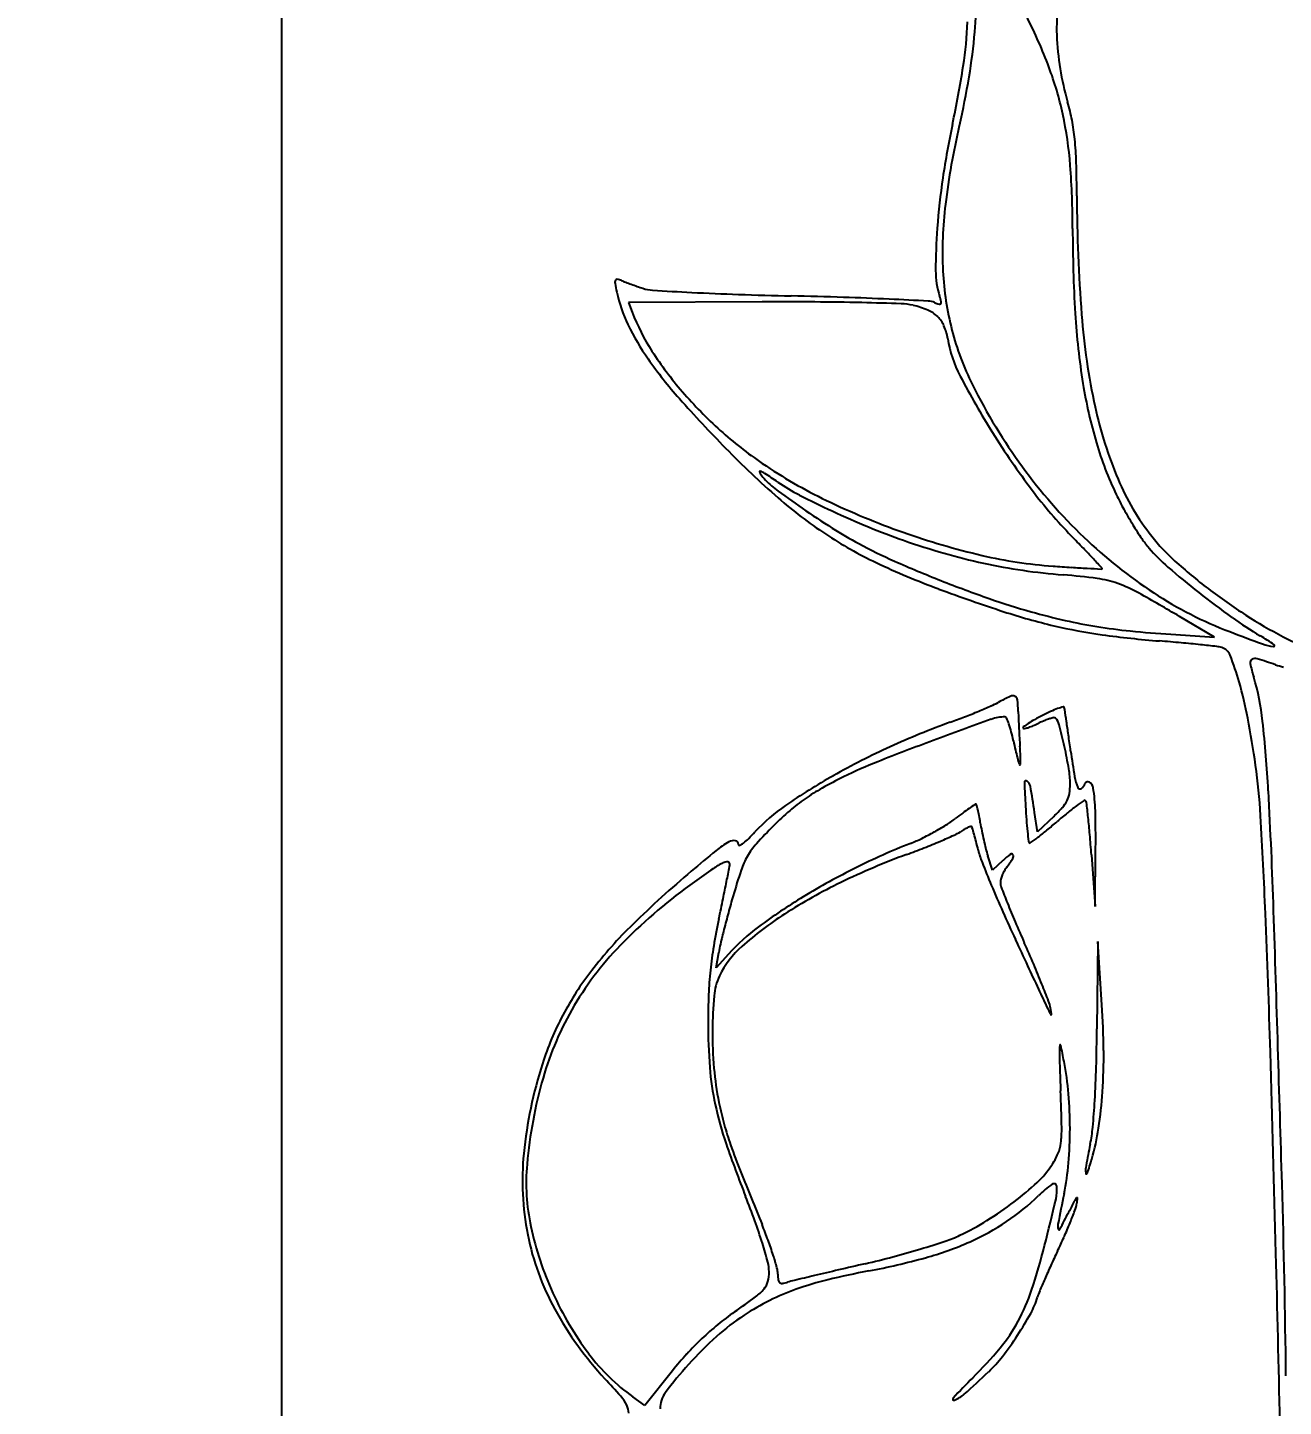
# Model space of a CAD drawing. Header units: millimetres. Extents: x 56222 to 3066687, y -650199 to -121287.
# Drawn here: x 141938.875 to 141942.924, y -185289.378 to -185284.932 of the extents above; entities that cross this region are included whole.
import ezdxf
from ezdxf import colors
from ezdxf.entities.mleader import LeaderData, LeaderLine
from ezdxf.math import Vec2, Vec3

# ---------------------------------------------------------------- set-up
doc = ezdxf.new("R2010")
doc.units = ezdxf.units.MM
doc.header["$MEASUREMENT"] = 0
doc.layers.add('$TD_AUDIT_GENERATED_(A0BDF17)', color=32, linetype='Continuous', lineweight=30)
doc.layers.add('Text', color=7, linetype='Continuous', lineweight=15)
doc.styles.add('style4', font='ARIALN.TTF')

msp = doc.modelspace()

# ---------------------------------------------------------------- linework, layer by layer
at = {"layer": '$TD_AUDIT_GENERATED_(A0BDF17)', "linetype": 'Continuous', "lineweight": 25, "ltscale": 2}
for p, q in [((141939.694, -185271.9222, 0.5173), (141939.6939, -185302.8425, 0.5173)), ((141941.2436, -185285.8165, 0.5173), (141940.8127, -185285.8187, 0.5173)), ((141940.8127, -185285.8187, 0.5173), (141940.8245, -185285.8499, 0.5173)), ((141942.7013, -185286.8972, 0.5173), (141942.5888, -185286.8306, 0.5173)), ((141942.5606, -185286.8881, 0.5173), (141942.7013, -185286.8972, 0.5173)), ((141942.1306, -185287.5249, 0.5173), (141942.1214, -185287.4627, 0.5173)), ((141942.1834, -185287.4752, 0.5173), (141942.1306, -185287.5249, 0.5173)), ((141942.3165, -185287.7663, 0.5173), (141942.3183, -185287.5764, 0.5173)), ((141941.9858, -185287.649, 0.5173), (141941.9707, -185287.6021, 0.5173)), ((141942.0195, -185287.6173, 0.5173), (141941.9858, -185287.649, 0.5173)), ((141942.3045, -185287.5988, 0.5173), (141942.3165, -185287.7663, 0.5173)), ((141942.3248, -185287.8789, 0.5173), (141942.3224, -185288.1602, 0.5173)), ((141942.3384, -185288.0829, 0.5173), (141942.3248, -185287.8789, 0.5173)), ((141941.0948, -185287.9633, 0.5173), (141941.1029, -185287.9141, 0.5173)), ((141941.1344, -185287.9193, 0.5173), (141941.0948, -185287.9633, 0.5173)), ((141940.9541, -185289.2626, 0.5173), (141940.8651, -185289.3744, 0.5173)), ((141940.8651, -185289.3744, 0.5173), (141940.8266, -185289.3469, 0.5173))]:
    msp.add_line(p, q, dxfattribs=at)
for centre, radius, start, end in [((141942.7185, -185284.9365, 0.5173), 0.526, 161.0507, 182.05), ((141940.5936, -185284.8342, 0.5173), 1.3395, 355.2165, 0.4927), ((141940.6858, -185284.8644, 0.5173), 1.2206, 350.9665, 357.6957), ((141940.6747, -185285.6196, 0.5173), 1.5947, 20.5939, 26.873), ((141940.1641, -185284.7982, 0.5173), 1.7705, 350.4841, 355.2165), ((141943.0772, -185284.9236, 0.5173), 0.8848, 182.05, 196.2745), ((141938.1421, -185284.4599, 0.5173), 3.7963, 348.0781, 350.9665), ((141939.3377, -185284.6597, 0.5173), 2.6085, 346.9444, 350.4841), ((141941.1565, -185285.4386, 0.5173), 1.08, 12.1848, 20.5938), ((141941.6031, -185285.354, 0.5173), 0.6508, 10.9069, 16.2745), ((141941.0064, -185285.471, 0.5173), 1.2336, 4.4003, 12.1847), ((141941.5895, -185285.3566, 0.5173), 0.6646, 5.6236, 10.9069), ((141944.7145, -185285.8476, 0.5173), 2.9211, 168.0781, 171.5131), ((141944.2833, -185285.8066, 0.5173), 2.4684, 166.9443, 172.9054), ((141941.1608, -185285.3988, 0.5173), 1.0954, 1.6887, 5.6236), ((141939.5989, -185285.5793, 0.5173), 2.6452, 0, 4.4002), ((141937.8515, -185285.4964, 0.5173), 4.4062, 0.2903, 1.6887), ((141944.0165, -185285.7434, 0.5173), 2.2153, 171.5131, 175.7395), ((141947.7947, -185285.446, 0.5173), 5.5372, 180.2903, 184.2624), ((141943.0611, -185285.6544, 0.5173), 1.2367, 172.9053, 182.9028), ((141943.5978, -185285.7122, 0.5173), 1.7954, 175.7395, 180.1079), ((141946.8927, -185285.5793, 0.5173), 4.6486, 180.0001, 183.3869), ((141942.0766, -185285.7151, 0.5173), 0.2743, 180.1079, 197.6088), ((141942.7842, -185285.6685, 0.5173), 0.9595, 182.9028, 194.4166), ((141940.7861, -185285.7536, 0.5173), 0.0177, 156.9323, 189.9303), ((141941.4829, -185285.6316, 0.5173), 0.7251, 189.9303, 192.2081), ((141940.7747, -185285.7487, 0.5173), 0.00534, 79.1758, 156.9323), ((141940.7614, -185285.8184, 0.5173), 0.0763, 67.952, 79.1758), ((141940.9967, -185285.2375, 0.5173), 0.5504, 247.9522, 249.4018), ((141941.4724, -185283.9718, 0.5173), 1.9026, 249.4017, 249.9774), ((141941.5318, -185283.8087, 0.5173), 2.0762, 249.9775, 250.547), ((141941.2249, -185285.6874, 0.5173), 0.4611, 192.2081, 206.0025), ((141941.351, -185284.3206, 0.5173), 1.5333, 250.547, 251.2619), ((141940.8964, -185285.6608, 0.5173), 0.1181, 251.2619, 266.5746), ((141941.7725, -185271.0245, 0.5173), 14.7806, 266.57462, 267.06782), ((141941.4837, -185276.6619, 0.5173), 9.1358, 267.06789, 268.01097), ((141941.6863, -185270.8272, 0.5173), 14.974, 268.01105, 268.66239), ((141940.9064, -185304.2282, 0.5173), 18.4361, 88.13689, 88.66241), ((141941.1645, -185296.2929, 0.5173), 10.4966, 87.3356, 88.13682), ((141940.5089, -185310.3802, 0.5173), 24.5991, 87.04148, 87.33552), ((141941.5516, -185285.8817, 0.5173), 0.2766, 13.7768, 17.6088), ((141941.4398, -185285.6172, 0.5173), 0.6578, 200.7108, 212.9456), ((141941.3175, -185300.5141, 0.5173), 14.6977, 89.62925, 90.28838), ((141941.3512, -185295.3082, 0.5173), 9.4918, 88.71449, 89.62916), ((141941.2783, -185298.5557, 0.5173), 12.7401, 88.14199, 88.71449), ((141941.685, -185286.0181, 0.5173), 0.1959, 76.75, 88.142), ((141941.6629, -185286.1121, 0.5173), 0.2924, 66.9829, 76.75), ((141941.7365, -185285.9388, 0.5173), 0.1042, 45.8853, 66.9828), ((141941.7755, -185285.8733, 0.5173), 0.0596, 66.6415, 87.0414), ((141941.8558, -185285.6874, 0.5173), 0.143, 246.6415, 252.7693), ((141941.8149, -185285.8192, 0.5173), 0.00499, 252.7694, 321.9187), ((141941.813, -185285.8177, 0.5173), 0.00746, 321.9188, 13.7768), ((141944.4488, -185285.7239, 0.5173), 2.2004, 183.387, 189.3126), ((141941.5551, -185285.5264, 0.5173), 0.8285, 206.0025, 214.8985), ((141941.7465, -185285.9285, 0.5173), 0.0898, 22.7661, 45.8853), ((141941.659, -185285.9652, 0.5173), 0.1847, 9.2906, 22.7662), ((141944.3823, -185285.7003, 0.5173), 2.1153, 184.2624, 192.4096), ((141942.2343, -185285.8711, 0.5173), 0.3982, 189.2906, 207.6013), ((141942.7105, -185285.6874, 0.5173), 0.8833, 194.4166, 206.6667), ((141941.9054, -185285.3155, 0.5173), 1.2126, 212.9457, 220.6861), ((141942.0242, -185285.1991, 0.5173), 1.4005, 214.8986, 221.5625), ((141944.2492, -185284.8176, 0.5173), 2.6719, 207.6012, 212.0913), ((141942.0155, -185285.2208, 0.5173), 1.3578, 220.6861, 228.0516), ((141943.6154, -185285.233, 0.5173), 1.896, 206.6668, 216.0265), ((141943.8492, -185285.8222, 0.5173), 1.5929, 189.3126, 196.3596), ((141944.261, -185283.2158, 0.5173), 4.3899, 221.5625, 224.4065), ((141943.6307, -185285.8657, 0.5173), 1.3457, 192.4096, 202.8346), ((141941.9705, -185285.2709, 0.5173), 1.2905, 228.0516, 235.7035), ((141944.2808, -185284.7978, 0.5173), 2.7092, 212.0913, 216.8638), ((141943.3167, -185284.1408, 0.5173), 3.0681, 224.4065, 228.7704), ((141943.3825, -185285.9592, 0.5173), 1.1065, 196.3596, 205.6195), ((141942.1357, -185285.0287, 0.5173), 1.5837, 235.7035, 244.3568), ((141941.2359, -185286.3644, 0.5173), 0.00223, 71.5443, 211.2075), ((141941.3455, -185286.298, 0.5173), 0.1303, 211.2076, 219.6902), ((141941.216, -185286.4242, 0.5173), 0.0653, 56.7323, 71.5443), ((141941.4191, -185286.2369, 0.5173), 0.2259, 219.6902, 233.274), ((141939.5671, -185288.9374, 0.5173), 3.0711, 55.8032, 56.7323), ((141943.4558, -185285.349, 0.5173), 1.6986, 216.0266, 226.1904), ((141943.1381, -185283.9329, 0.5173), 3.1006, 233.274, 235.2761), ((141941.6732, -185285.8381, 0.5173), 0.676, 235.8033, 242.7362), ((141943.3058, -185285.5289, 0.5173), 1.4905, 216.8638, 224.3286), ((141943.1213, -185286.0802, 0.5173), 0.7931, 202.8346, 218.3248), ((141942.2277, -185285.3834, 0.5173), 1.4157, 228.7703, 236.5511), ((141942.6222, -185283.9965, 0.5173), 2.7478, 242.7363, 245.1815), ((141942.5235, -185284.221, 0.5173), 2.4797, 244.3569, 250.5413), ((141943.2367, -185286.0292, 0.5173), 0.9447, 205.6195, 208.8595), ((141942.9394, -185284.2195, 0.5173), 2.7519, 235.2761, 237.7039), ((141942.7384, -185283.7453, 0.5173), 3.0246, 245.1815, 247.6132), ((141943.513, -185285.8769, 0.5173), 1.2602, 208.8594, 211.47), ((141942.1841, -185285.4494, 0.5173), 1.3367, 236.5511, 244.6009), ((141942.245, -185285.3182, 0.5173), 1.4521, 237.7039, 241.6214), ((141942.4783, -185284.3766, 0.5173), 2.3418, 247.6132, 250.5592), ((141942.5117, -185284.2544, 0.5173), 2.4442, 250.5413, 256.7592), ((141943.4181, -185285.935, 0.5173), 1.149, 211.4699, 214.1183), ((141942.3196, -185285.1801, 0.5173), 1.6091, 241.6214, 246.1765), ((141942.4845, -185284.3593, 0.5173), 2.3602, 250.5592, 253.8958), ((141937.8282, -185290.8797, 0.5173), 6.1668, 43.80764, 44.32857), ((141943.3612, -185285.4476, 0.5173), 1.562, 226.1904, 236.7984), ((141942.7465, -185286.39, 0.5173), 0.3377, 214.1183, 220.709), ((141943.0149, -185286.1643, 0.5173), 0.6575, 218.3247, 227.8807), ((141943.337, -185282.8759, 0.5173), 4.1279, 246.1765, 248.4307), ((141942.366, -185284.7697, 0.5173), 1.933, 253.8958, 257.7714), ((141942.2793, -185285.2419, 0.5173), 1.4298, 256.7592, 266.0497), ((141940.0588, -185288.74, 0.5173), 3.0759, 42.931, 43.8076), ((141929.8387, -185298.2475, 0.5173), 17.0345, 42.79212, 42.93101), ((141942.9383, -185286.225, 0.5173), 0.5907, 220.709, 229.075), ((141943.7077, -185285.3981, 0.5173), 1.6904, 227.8807, 232.6017), ((141942.6748, -185284.4158, 0.5173), 2.4808, 244.6009, 249.6678), ((141942.3532, -185284.8285, 0.5173), 1.8728, 257.7714, 261.712), ((141942.3777, -185284.6605, 0.5173), 2.0426, 261.7119, 265.4042), ((141943.0018, -185274.779, 0.5173), 11.9176, 266.04969, 266.33663), ((141942.0506, -185288.7299, 0.5173), 2.0399, 82.311, 85.4041), ((141942.6401, -185280.4289, 0.5173), 6.2561, 266.33654, 266.80133), ((141944.4425, -185248.1771, 0.5173), 38.5582, 266.80128, 266.8682), ((141942.3362, -185286.6729, 0.5173), 0.0048, 266.8684, 300.6404), ((141942.3381, -185286.6761, 0.5173), 0.00117, 300.64, 42.792), ((141944.3797, -185284.5624, 0.5173), 2.7912, 229.075, 231.719), ((141943.8493, -185281.2463, 0.5173), 5.861, 249.66778, 251.83694), ((141943.3788, -185282.7702, 0.5173), 4.2416, 248.4308, 250.6787), ((141942.2799, -185287.0312, 0.5173), 0.3259, 70.3117, 82.311), ((141942.2364, -185287.1529, 0.5173), 0.4551, 60.8226, 70.3118), ((141943.8069, -185285.2683, 0.5173), 1.8537, 232.6018, 237.1917), ((141942.7151, -185284.6632, 0.5173), 2.2356, 250.6787, 254.3091), ((141939.5391, -185291.9835, 0.5173), 5.9877, 59.38207, 60.82269), ((141943.206, -185285.6848, 0.5173), 1.2786, 236.7983, 249.1245), ((141944.3928, -185284.5458, 0.5173), 2.8123, 231.7189, 234.4537), ((141942.6336, -185284.9519, 0.5173), 1.961, 251.8369, 256.7441), ((141942.7286, -185284.6152, 0.5173), 2.2855, 254.3091, 257.1444), ((141943.5746, -185285.6287, 0.5173), 1.4249, 237.1917, 242.7824), ((141942.5662, -185285.2379, 0.5173), 1.6672, 256.7441, 262.1592), ((141942.5771, -185285.2788, 0.5173), 1.6047, 257.1444, 260.8401), ((141942.6116, -185285.0651, 0.5173), 1.8212, 260.8401, 264.2767), ((141943.4669, -185285.8417, 0.5173), 1.2196, 234.4536, 239.5597), ((141942.7843, -185283.6548, 0.5173), 3.2653, 262.1591, 265.4337), ((141942.8049, -185283.1361, 0.5173), 3.7599, 264.2767, 266.2749), ((141942.0272, -185293.1338, 0.5173), 6.2439, 84.79323, 85.43356), ((141942.223, -185290.985, 0.5173), 4.0862, 83.9133, 84.7931), ((141946.1463, -185277.975, 0.5173), 9.5301, 249.12449, 249.80402), ((141942.4778, -185287.5249, 0.5173), 0.7327, 55.4131, 59.5598), ((141942.9147, -185286.7602, 0.5173), 0.1693, 249.804, 262.0575), ((141943.8836, -185285.0279, 0.5173), 2.1005, 242.7824, 244.3848), ((141942.094, -185292.1944, 0.5173), 5.3025, 83.3442, 83.9133), ((141942.6979, -185287.0196, 0.5173), 0.0926, 72.9604, 83.3442), ((141942.7127, -185286.9712, 0.5173), 0.042, 21.3008, 72.9604), ((141941.8379, -185287.3123, 0.5173), 0.981, 16.0455, 21.3009), ((141942.8918, -185286.9245, 0.5173), 0.00341, 262.0577, 55.4132), ((141942.8277, -185286.9795, 0.5173), 0.0117, 119.6562, 192.5453), ((141943.4253, -185286.8465, 0.5173), 0.6238, 192.5453, 196.7494), ((141942.8326, -185286.988, 0.5173), 0.0215, 73.39, 119.6562), ((141942.3009, -185288.7705, 0.5173), 1.8816, 71.49, 73.3901), ((141943.0833, -185286.4336, 0.5173), 0.5828, 251.49, 254.1024), ((141941.5119, -185287.4061, 0.5173), 1.3202, 10.7979, 16.0455), ((141942.078, -185287.252, 0.5173), 0.7832, 6.1736, 16.7495), ((141942.3589, -185287.7636, 0.5173), 0.7455, 115.0601, 118.4147), ((141942.0507, -185287.1045, 0.5173), 0.0179, 65.8627, 115.0602), ((141942.0524, -185287.1008, 0.5173), 0.0138, 6.2774, 65.8628), ((141941.0523, -185284.9762, 0.5173), 2.3357, 291.1674, 292.3749), ((141941.1485, -185285.2099, 0.5173), 2.0829, 292.3749, 293.5543), ((141941.8586, -185286.8389, 0.5173), 0.3059, 293.5542, 298.4147), ((141941.6242, -185287.1479, 0.5173), 0.4446, 1.4243, 6.2774), ((141943.5255, -185287.1006, 0.5173), 1.4573, 181.4244, 182.3878), ((141942.4398, -185287.7233, 0.5173), 0.6441, 114.4518, 117.0506), ((141942.3018, -185287.4198, 0.5173), 0.3107, 109.9684, 114.4518), ((141942.3027, -185287.4224, 0.5173), 0.3134, 106.5358, 109.9684), ((141942.2143, -185287.1248, 0.5173), 0.003, 13.5369, 106.5356), ((141942.141, -185287.1424, 0.5173), 0.0784, 8.3836, 13.5371), ((141918.1605, -185290.6766, 0.5173), 24.3179, 8.29359, 8.38365), ((141942.744, -185289.6334, 0.5173), 2.6193, 109.9712, 114.5458), ((141948.9651, -185306.5176, 0.5173), 20.5769, 109.84159, 110.39392), ((141941.0417, -185284.9489, 0.5173), 2.365, 289.9711, 291.1674), ((141942.0259, -185287.2869, 0.5173), 0.1324, 90, 109.8416), ((141942.0259, -185287.1601, 0.5173), 0.00564, 23.1672, 89.9999), ((141941.7333, -185287.2853, 0.5173), 0.3239, 19.4997, 23.1673), ((141941.7415, -185287.2824, 0.5173), 0.3152, 14.7456, 19.4998), ((141945.4669, -185287.0196, 0.5173), 3.4004, 182.3879, 182.8994), ((141942.0865, -185287.1888, 0.5173), 0.00252, 126.3113, 224.9999), ((141942.3051, -185287.4862, 0.5173), 0.3716, 123.414, 126.3114), ((141942.2892, -185287.4621, 0.5173), 0.3427, 119.3688, 123.4139), ((141942.0456, -185287.0111, 0.5173), 0.186, 287.7726, 293.0358), ((141941.9918, -185286.8846, 0.5173), 0.3235, 293.0357, 296.5131), ((141942.4749, -185287.7921, 0.5173), 0.7214, 117.0506, 119.3687), ((141942.262, -185287.4262, 0.5173), 0.2817, 112.5131, 116.5131), ((141942.2176, -185287.319, 0.5173), 0.1657, 106.5596, 112.5131), ((141942.2108, -185287.2963, 0.5173), 0.142, 101.0894, 106.5597), ((141942.1846, -185287.1626, 0.5173), 0.00572, 45, 101.0893), ((141942.156, -185287.1912, 0.5173), 0.0463, 14.4636, 45), ((141940.0714, -185287.7289, 0.5173), 2.1991, 12.5625, 14.4636), ((141931.1188, -185288.7877, 0.5173), 11.2227, 8.06628, 8.29363), ((141939.5086, -185287.7882, 0.5173), 3.3595, 8.1855, 10.7978), ((141938.5423, -185287.6344, 0.5173), 4.3394, 3.196, 6.1737), ((141944.9507, -185295.7196, 0.5173), 9.0568, 110.39394, 111.60333), ((141941.4869, -185287.3494, 0.5173), 0.5785, 11.7279, 14.7457), ((141943.4152, -185286.949, 0.5173), 1.391, 191.728, 192.9789), ((141945.5603, -185287.0149, 0.5173), 3.4939, 182.8993, 183.4083), ((141944.013, -185287.1071, 0.5173), 1.9439, 183.4083, 184.1978), ((141942.0882, -185287.1871, 0.5173), 0.00492, 225, 283.3246), ((141942.0492, -185287.0222, 0.5173), 0.1744, 283.3245, 287.7726), ((141923.1211, -185289.9211, 0.5173), 19.3003, 7.91489, 8.06638), ((141942.6768, -185289.4861, 0.5173), 2.4574, 114.5458, 119.3447), ((141942.763, -185287.0994, 0.5173), 0.7217, 192.9789, 195.0229), ((141941.294, -185287.3066, 0.5173), 0.7824, 2.5161, 4.1978), ((141941.6834, -185287.2895, 0.5173), 0.3926, 359.6988, 2.516), ((141940.8421, -185287.5572, 0.5173), 1.4094, 9.5959, 12.5625), ((141945.2582, -185286.8435, 0.5173), 3.0497, 187.915, 189.5046), ((141942.1926, -185288.7546, 0.5173), 1.5656, 111.6034, 116.0353), ((141943.7006, -185286.8477, 0.5173), 1.6925, 195.0228, 195.761), ((141942.074, -185287.3068, 0.5173), 0.00234, 195.7611, 270), ((141942.074, -185287.3074, 0.5173), 0.00176, 269.9999, 358.334), ((141941.4103, -185287.2881, 0.5173), 0.6658, 358.3342, 359.6988), ((141940.9637, -185287.5788, 0.5173), 1.8894, 3.2131, 8.1854), ((141942.4761, -185289.1291, 0.5173), 2.0477, 119.3447, 124.4223), ((141942.1089, -185288.5832, 0.5173), 1.3748, 116.0353, 119.2922), ((141942.0939, -185287.3658, 0.5173), 0.00537, 55.7264, 181.7288), ((141942.0827, -185287.3823, 0.5173), 0.0254, 9.8377, 55.7264), ((141941.9391, -185287.3717, 0.5173), 0.2968, 0.1752, 9.5959), ((141942.3947, -185287.3229, 0.5173), 0.1463, 189.5046, 203.9551), ((141942.2933, -185287.3727, 0.5173), 0.00927, 57.0789, 159.0063), ((141942.2836, -185287.3877, 0.5173), 0.0271, 9.2425, 57.079), ((141941.7582, -185287.9582, 0.5173), 0.6581, 119.2922, 124.9427), ((141944.5569, -185287.2914, 0.5173), 2.4694, 181.7288, 183.5146), ((141938.5065, -185288.0024, 0.5173), 3.655, 8.4914, 9.8376), ((141942.1544, -185287.3884, 0.5173), 0.0802, 333.2592, 350.8371), ((141942.0489, -185287.3714, 0.5173), 0.187, 350.837, 0.1752), ((141942.2678, -185287.3793, 0.5173), 0.00751, 203.9551, 305.5222), ((141942.2517, -185287.3567, 0.5173), 0.0352, 305.5222, 339.0064), ((141941.7659, -185287.4719, 0.5173), 0.5516, 1.5055, 9.2426), ((141926.5232, -185288.3056, 0.5173), 16.3773, 1.83976, 3.19605), ((141941.6408, -185287.9103, 0.5173), 0.5703, 124.4223, 137.5699), ((141941.7258, -185287.9118, 0.5173), 0.6016, 124.9426, 130.8969), ((141942.5493, -185288.3564, 0.5173), 1.1093, 125.1613, 126.4917), ((141943.3639, -185289.5129, 0.5173), 2.5239, 124.6606, 125.1613), ((141941.932, -185287.4419, 0.5173), 0.00613, 89.9999, 124.6605), ((141941.932, -185287.4382, 0.5173), 0.00241, 14.9705, 89.9998), ((141941.32, -185287.6018, 0.5173), 0.6359, 13.5039, 14.9706), ((141941.5618, -185287.5438, 0.5173), 0.3873, 10.5833, 13.5038), ((141945.0695, -185287.2599, 0.5173), 2.983, 183.5145, 184.3524), ((141941.8786, -185287.152, 0.5173), 0.4442, 313.3234, 318.404), ((141942.1325, -185287.3773, 0.5173), 0.1048, 318.404, 333.2592), ((141942.6834, -185288.0249, 0.5173), 0.7229, 126.2264, 129.1351), ((141942.9637, -185288.4074, 0.5173), 1.1971, 124.7806, 126.2265), ((141942.2831, -185287.4275, 0.5173), 0.00404, 44.9999, 124.7806), ((141942.2788, -185287.4318, 0.5173), 0.0101, 6.4856, 45), ((141935.3121, -185288.2238, 0.5173), 7.0217, 6.09266, 6.48547), ((141941.9704, -185288.1942, 0.5173), 0.9752, 130.8969, 135.043), ((141941.6408, -185287.1878, 0.5173), 0.3707, 301.8358, 307.3551), ((141943.065, -185289.0536, 0.5173), 1.9765, 126.4918, 127.3551), ((141941.2125, -185287.609, 0.5173), 0.7426, 8.789, 10.5832), ((141942.571, -185287.399, 0.5173), 0.632, 188.789, 191.2107), ((141943.755, -185287.36, 0.5173), 1.6648, 184.3524, 185.6491), ((141940.9981, -185286.1117, 0.5173), 1.8262, 309.5429, 310.9029), ((141943.1147, -185288.5549, 0.5173), 1.4062, 129.135, 130.9029), ((141939.6847, -185287.757, 0.5173), 2.6242, 4.8737, 6.0927), ((141938.9817, -185287.5451, 0.5173), 3.3367, 359.4613, 1.5056), ((141920.948, -185288.7025, 0.5173), 21.9367, 2.38847, 3.21306), ((141940.8405, -185287.1787, 0.5173), 0.5141, 314.3109, 317.5699), ((141942.4135, -185288.6366, 0.5173), 1.6013, 135.0431, 137.9425), ((141941.3615, -185286.735, 0.5173), 0.9027, 296.0342, 298.9245), ((141941.3762, -185286.7616, 0.5173), 0.8724, 298.9245, 301.8358), ((141940.9319, -185285.4554, 0.5173), 2.2788, 292.8718, 294.0793), ((141941.7981, -185287.3937, 0.5173), 0.1559, 294.0794, 302.6459), ((141942.0244, -185287.7469, 0.5173), 0.2636, 119.3819, 122.646), ((141941.964, -185287.6397, 0.5173), 0.1406, 114.1555, 119.3818), ((141941.9608, -185287.6325, 0.5173), 0.1327, 109.8297, 114.1555), ((141941.9167, -185287.5102, 0.5173), 0.00269, 38.8479, 109.8295), ((141941.9104, -185287.5153, 0.5173), 0.0108, 15.9908, 38.8482), ((141939.6091, -185288.1747, 0.5173), 2.4046, 15.492, 15.9907), ((141940.7154, -185287.8681, 0.5173), 1.2566, 14.3713, 15.492), ((141942.9802, -185287.3179, 0.5173), 1.0492, 191.2106, 192.8674), ((141946.0269, -185287.1352, 0.5173), 3.9478, 185.6491, 186.1182), ((141940.9272, -185285.96, 0.5173), 1.9892, 306.4011, 307.2836), ((141941.5708, -185286.8054, 0.5173), 0.9267, 307.2837, 309.5429), ((141937.5401, -185287.9399, 0.5173), 4.7766, 4.0951, 4.8737), ((141943.7208, -185290.8386, 0.5173), 4.1807, 128.9283, 130.3378), ((141941.2875, -185287.826, 0.5173), 0.3082, 119.4424, 128.9283), ((141941.1516, -185287.5852, 0.5173), 0.0317, 80.0422, 119.4424), ((141941.155, -185287.5659, 0.5173), 0.012, 360, 80.0422), ((141941.1697, -185287.5659, 0.5173), 0.00273, 179.9999, 295.1454), ((141941.1436, -185287.5101, 0.5173), 0.0644, 295.1454, 307.3027), ((141941.0709, -185287.4147, 0.5173), 0.1843, 307.3027, 314.3108), ((141941.3981, -185287.7205, 0.5173), 0.2337, 137.9426, 149.9461), ((141942.5755, -185289.7102, 0.5173), 2.3116, 111.6835, 116.483), ((141940.6742, -185284.8079, 0.5173), 2.9758, 290.3398, 291.4997), ((141941.5283, -185287.0764, 0.5173), 0.5228, 291.6835, 296.0342), ((141940.8932, -185285.3638, 0.5173), 2.3783, 291.4997, 292.8718), ((141939.8511, -185288.0896, 0.5173), 2.1489, 13.6214, 14.3713), ((141942.2431, -185287.5099, 0.5173), 0.3124, 193.6214, 201.2976), ((141942.9359, -185287.328, 0.5173), 1.0038, 192.8674, 194.5376), ((141942.3472, -185287.4807, 0.5173), 0.3956, 194.5377, 197.8858), ((141942.11, -185287.5551, 0.5173), 0.00841, 186.1183, 221.5924), ((141942.1059, -185287.5587, 0.5173), 0.00293, 221.5924, 306.4011), ((141941.233, -185287.858, 0.5173), 0.2602, 116.556, 124.4787), ((141941.1304, -185287.6529, 0.5173), 0.0308, 86.8439, 116.556), ((141941.1317, -185287.6291, 0.5173), 0.00706, 359.6074, 86.8439), ((141941.0966, -185287.6289, 0.5173), 0.0422, 348.8366, 359.6074), ((141941.4119, -185287.7285, 0.5173), 0.2496, 149.9461, 161.4173), ((141942.5609, -185289.8971, 0.5173), 2.4519, 110.3399, 115.7229), ((141945.194, -185286.3596, 0.5173), 3.4795, 201.2976, 202.6085), ((141942.2351, -185287.8467, 0.5173), 0.3148, 127.5526, 133.2118), ((141941.6773, -185287.3708, 0.5173), 0.4444, 322.8976, 327.3402), ((141942.0467, -185287.6017, 0.5173), 0.00576, 29.3567, 127.5526), ((141942.0418, -185287.6045, 0.5173), 0.0114, 327.3403, 29.3567), ((141943.4407, -185290.5087, 0.5173), 3.748, 130.3378, 134.2361), ((141943.2137, -185290.7423, 0.5173), 3.7591, 124.4787, 125.6049), ((141921.8751, -185283.8357, 0.5173), 19.6344, 348.69334, 348.83657), ((141943.0502, -185288.2793, 0.5173), 1.9781, 161.4174, 163.9138), ((141942.5659, -185289.6909, 0.5173), 2.29, 116.4831, 121.3165), ((141942.1251, -185287.7099, 0.5173), 0.117, 157.2832, 164.1353), ((141942.1388, -185287.7156, 0.5173), 0.1319, 150.6663, 157.2833), ((141942.1167, -185287.7032, 0.5173), 0.1065, 142.8975, 150.6663), ((141942.0829, -185289.1631, 0.5173), 1.8168, 125.6049, 135.0531), ((141933.3114, -185286.1223, 0.5173), 7.9718, 348.28442, 348.69328), ((141942.2095, -185289.1678, 0.5173), 1.6423, 115.7229, 122.9915), ((141945.4593, -185286.2491, 0.5173), 3.7669, 202.6084, 204.0332), ((141942.049, -185287.6882, 0.5173), 0.0379, 164.1352, 180), ((141942.053, -185287.6882, 0.5173), 0.0419, 180, 200.7886), ((141945.5516, -185286.36, 0.5173), 3.7842, 200.7886, 201.6245), ((141927.4189, -185284.9003, 0.5173), 13.9897, 348.01609, 348.28446), ((141944.7751, -185288.7767, 0.5173), 3.7733, 163.9138, 164.7775), ((141942.3857, -185289.3947, 0.5173), 1.9433, 121.3166, 126.4315), ((141944.4532, -185286.7955, 0.5173), 2.6026, 201.6244, 203.07), ((141943.1732, -185288.2444, 0.5173), 2.1157, 168.0161, 170.4459), ((141944.5346, -185288.7113, 0.5173), 3.524, 164.7776, 165.6867), ((141941.9722, -185288.8022, 0.5173), 1.2065, 122.9916, 131.1981), ((141946.063, -185285.9799, 0.5173), 4.4279, 204.0332, 205.2953), ((141905.4171, -185289.3502, 0.5173), 37.4811, 1.70428, 2.38839), ((141611.3854, -185298.4275, 0.5173), 331.6777, 1.687482, 1.83966), ((141941.8144, -185288.8385, 0.5173), 1.4168, 134.2361, 142.2947), ((141944.1945, -185288.6245, 0.5173), 3.173, 165.6867, 166.5576), ((141941.6193, -185288.3563, 0.5173), 0.6527, 126.4316, 137.9701), ((141945.9174, -185286.1718, 0.5173), 4.1941, 203.07, 204.0812), ((141941.5388, -185288.62, 0.5173), 1.0481, 135.0532, 149.3179), ((141942.3347, -185288.1032, 0.5173), 1.2654, 170.4458, 174.0164), ((141941.4879, -185287.9776, 0.5173), 0.3902, 166.5576, 170.6338), ((141941.3713, -185288.1158, 0.5173), 0.2942, 131.1981, 154.6142), ((141895.1277, -185310.0518, 0.5173), 51.9092, 25.19154, 25.29536), ((141938.1231, -185289.6553, 0.5173), 4.3432, 23.0881, 24.0812), ((141941.4866, -185288.5851, 0.5173), 1.0024, 142.2947, 152.1138), ((141942.3371, -185288.1035, 0.5173), 1.2678, 174.0164, 177.5831), ((141913.6213, -185301.3528, 0.5173), 31.4717, 25.04058, 25.19161), ((141939.2034, -185289.1948, 0.5173), 3.1689, 21.8303, 23.0881), ((141941.2771, -185288.0711, 0.5173), 0.1899, 154.6142, 174.8462), ((141892.6859, -185311.1332, 0.5173), 54.579, 24.96658, 25.04061), ((141939.0602, -185289.2522, 0.5173), 3.3232, 20.826, 21.8303), ((141943.2002, -185288.1399, 0.5173), 2.1316, 177.5831, 180), ((141942.376, -185288.1702, 0.5173), 1.2933, 174.8462, 179.7555), ((141942.0369, -185288.1199, 0.5173), 0.1384, 10.7513, 20.8261), ((141941.4511, -185288.5663, 0.5173), 0.9623, 152.1138, 162.2383), ((141941.492, -185288.5923, 0.5173), 0.9937, 149.3179, 164.0291), ((141941.839, -185288.2476, 0.5173), 0.3593, 22.3471, 24.9665), ((141942.1861, -185288.1049, 0.5173), 0.016, 202.3472, 220.0168), ((141941.8098, -185288.163, 0.5173), 0.3694, 8.6071, 10.7513), ((141942.1745, -185288.1147, 0.5173), 0.000832, 220.0165, 355.0891), ((141942.1456, -185288.1122, 0.5173), 0.0299, 355.0893, 8.6071), ((141939.7074, -185288.258, 0.5173), 2.6368, 0.6067, 3.8087), ((141942.9126, -185288.1399, 0.5173), 1.8441, 180, 184.505), ((141942.4464, -185288.1705, 0.5173), 1.3637, 179.7555, 184.8989), ((141936.0335, -185288.1059, 0.5173), 6.2891, 358.37901, 359.5052), ((141942.3619, -185288.2315, 0.5173), 0.1607, 173.3972, 181.8725), ((141986.3389, -185286.7937, 0.5173), 44.1613, 181.87249, 182.03315), ((141942.2039, -185288.2132, 0.5173), 0.00171, 12.275, 173.3972), ((141940.0368, -185288.6847, 0.5173), 2.2195, 10.8804, 12.2749), ((141940.5855, -185288.2487, 0.5173), 1.7587, 356.2695, 0.6067), ((141784.7182, -185292.9413, 0.5173), 158.2334, 1.469533, 1.704217), ((141941.8765, -185288.7026, 0.5173), 1.4089, 162.2383, 174.2632), ((141941.9736, -185288.2139, 0.5173), 0.9022, 184.5051, 192.1956), ((141942.029, -185288.2063, 0.5173), 0.9448, 184.8989, 191.6706), ((141941.2269, -185288.4559, 0.5173), 1.0076, 4.9037, 10.8804), ((141938.7413, -185288.1825, 0.5173), 3.5802, 356.6617, 358.3789), ((141941.9739, -185288.7302, 0.5173), 1.4948, 164.0291, 174.8621), ((141933.8694, -185288.6564, 0.5173), 8.3413, 1.21634, 2.03315), ((141940.9233, -185288.482, 0.5173), 1.3123, 0.0012, 4.9038), ((141940.9511, -185288.2726, 0.5173), 1.3923, 351.41, 356.2695), ((141942.1825, -185288.1687, 0.5173), 1.1159, 192.1956, 198.9431), ((141942.3012, -185288.1501, 0.5173), 1.2227, 191.6706, 195.1262), ((141939.6757, -185288.237, 0.5173), 2.6442, 354.7748, 356.6616), ((141942.0069, -185288.2296, 0.5173), 0.9179, 195.1263, 199.4106), ((141941.8608, -185288.4867, 0.5173), 0.348, 353.0332, 1.2164), ((141940.9517, -185288.482, 0.5173), 1.2839, 355.0523, 0.0012), ((141941.8338, -185288.4344, 0.5173), 0.4772, 348.0721, 354.7747), ((141941.5597, -185288.3645, 0.5173), 0.7768, 343.8877, 351.41), ((141941.36, -185288.6507, 0.5173), 0.8899, 174.2632, 191.2288), ((141944.8116, -185287.2664, 0.5173), 3.8956, 198.943, 201.6035), ((141943.2401, -185287.7951, 0.5173), 2.2254, 199.4105, 201.8265), ((141941.9581, -185288.4569, 0.5173), 0.2613, 326.5047, 336.0071), ((141942.0874, -185288.5144, 0.5173), 0.1198, 336.0072, 353.0332), ((141945.2843, -185289.1633, 0.5173), 3.0495, 168.0721, 169.367), ((141941.1538, -185288.6565, 0.5173), 0.6715, 174.8621, 192.1568), ((141941.9263, -185288.4358, 0.5173), 0.2994, 312.8161, 326.5047), ((141941.3536, -185288.5168, 0.5173), 0.8805, 348.4869, 355.0524), ((141942.371, -185288.6163, 0.5173), 0.0853, 169.367, 186.4717), ((141941.3862, -185288.3144, 0.5173), 0.9574, 340.9718, 343.8877), ((141965.9222, -185278.7107, 0.5173), 26.659, 201.82647, 202.21837), ((141942.2888, -185288.6257, 0.5173), 0.00259, 186.4717, 340.9716), ((141941.6252, -185288.1764, 0.5173), 0.7288, 303.8644, 314.2985), ((141941.4437, -185287.915, 0.5173), 1.0095, 307.2792, 312.8161), ((141942.3985, -185288.9689, 0.5173), 0.3785, 125.6221, 134.2985), ((141942.1835, -185288.6689, 0.5173), 0.00937, 6.8191, 125.6222), ((141942.0775, -185288.6816, 0.5173), 0.1161, 346.5725, 6.8191), ((141958.9114, -185292.0931, 0.5173), 17.0378, 168.48693, 168.82245), ((141908.9471, -185289.6611, 0.5173), 33.9869, 0.64469, 1.68747), ((141938.7819, -185289.6542, 0.5173), 2.5898, 19.7504, 21.6036), ((141941.3753, -185287.825, 0.5173), 1.1225, 301.8692, 307.2792), ((141930.604, -185285.9424, 0.5173), 11.9121, 345.82612, 346.57257), ((141944.1469, -185289.7085, 0.5173), 2.1416, 152.402, 153.4443), ((141942.2927, -185288.7392, 0.5173), 0.0493, 136.6683, 152.4019), ((141942.103, -185288.6913, 0.5173), 0.1581, 339.7336, 348.4665), ((141942.2582, -185288.7066, 0.5173), 0.00181, 356.3605, 136.6684), ((141942.1416, -185288.6992, 0.5173), 0.1186, 348.4666, 356.3602), ((141939.5146, -185289.3911, 0.5173), 1.8113, 17.3279, 19.7505), ((141941.5122, -185288.0453, 0.5173), 0.8631, 295.2811, 301.8692), ((141941.5972, -185288.1347, 0.5173), 0.779, 293.9389, 303.8644), ((141939.5062, -185287.3891, 0.5173), 3.0465, 332.2645, 333.4443), ((141940.8274, -185288.2152, 0.5173), 1.5196, 336.0754, 337.9471), ((141940.9699, -185288.273, 0.5173), 1.3659, 337.9472, 339.7336), ((141941.3084, -185288.6609, 0.5173), 0.8373, 191.2288, 208.7995), ((141941.5308, -185288.5752, 0.5173), 1.0572, 192.1567, 204.4667), ((141939.8509, -185289.36, 0.5173), 1.5033, 20.1592, 22.2183), ((141941.6936, -185288.4293, 0.5173), 0.4385, 288.5323, 295.2812), ((141940.6846, -185288.1519, 0.5173), 1.6759, 334.3362, 336.0755), ((141942.2322, -185288.7973, 0.5173), 0.0361, 168.8224, 194.2912), ((141942.2001, -185288.8055, 0.5173), 0.00296, 194.2912, 332.2646), ((141939.6863, -185289.3375, 0.5173), 1.6314, 15.1058, 17.3279), ((141940.1543, -185289.2486, 0.5173), 1.1802, 17.6902, 20.1591), ((141940.9132, -185286.0683, 0.5173), 2.9252, 284.8904, 286.72), ((141941.0086, -185286.386, 0.5173), 2.5935, 286.72, 288.5324), ((141941.4928, -185287.8996, 0.5173), 1.0363, 285.4813, 293.9389), ((141940.1367, -185288.3499, 0.5173), 2.08, 341.7084, 345.8261), ((141941.1463, -185288.9434, 0.5173), 0.1191, 0.0485, 15.1059), ((141940.2174, -185289.2285, 0.5173), 1.114, 15.4942, 17.6902), ((141948.1122, -185317.1972, 0.5173), 29.0253, 103.01614, 103.19009), ((141940.937, -185286.1579, 0.5173), 2.8326, 283.0161, 284.8904), ((141941.1539, -185286.6759, 0.5173), 2.306, 280.8304, 285.4813), ((141944.8617, -185290.1589, 0.5173), 2.9584, 154.3363, 155.3135), ((141823.402, -185291.9489, 0.5173), 119.5369, 1.208017, 1.469515), ((141941.139, -185288.9434, 0.5173), 0.1265, 345.3782, 0.0485), ((141941.2168, -185288.9514, 0.5173), 0.0768, 0, 15.4941), ((141941.4426, -185288.9514, 0.5173), 0.149, 180, 187.2063), ((141947.0751, -185312.6809, 0.5173), 24.3916, 103.426, 103.58299), ((141945.9022, -185307.7673, 0.5173), 19.3399, 103.19013, 103.42596), ((141942.1022, -185291.6331, 0.5173), 2.741, 100.8303, 103.667), ((141944.4445, -185289.9672, 0.5173), 2.4992, 155.3135, 156.4225), ((141941.1225, -185288.8901, 0.5173), 0.1669, 306.5265, 319.3544), ((141941.2045, -185288.9605, 0.5173), 0.0588, 319.3544, 345.3782), ((141941.6078, -185289.7168, 0.5173), 0.7608, 109.558, 116.5716), ((141941.3075, -185288.9685, 0.5173), 0.0128, 187.2062, 230.7725), ((141941.3066, -185288.9695, 0.5173), 0.0115, 230.7727, 277.708), ((141941.2924, -185288.8641, 0.5173), 0.1178, 277.708, 286.2098), ((141941.4602, -185289.4415, 0.5173), 0.4835, 103.583, 106.2098), ((141941.6979, -185289.9703, 0.5173), 1.0298, 103.667, 109.558), ((141941.5271, -185288.8095, 0.5173), 0.6156, 331.5127, 341.7083), ((141942.3226, -185289.0821, 0.5173), 0.2001, 157.4349, 163.5426), ((141944.2852, -185289.8976, 0.5173), 2.3254, 156.4226, 157.4349), ((141941.5248, -185288.578, 0.5173), 1.0505, 204.4667, 216.8109), ((141939.3377, -185286.4805, 0.5173), 3.1655, 305.0196, 306.5265), ((141941.6431, -185289.7873, 0.5173), 0.8396, 116.5716, 123.0853), ((141941.8778, -185288.9507, 0.5173), 0.2637, 331.1388, 343.5426), ((141941.5667, -185288.5189, 0.5173), 1.1321, 208.7994, 222.8143), ((141941.5779, -185289.6872, 0.5173), 0.7202, 123.0852, 132.0314), ((141941.6815, -185289.8254, 0.5173), 0.9189, 125.0197, 129.2699), ((141941.1591, -185288.5545, 0.5173), 1.0844, 326.8014, 331.1388), ((141941.6917, -185289.8378, 0.5173), 0.9349, 129.2699, 133.4655), ((141941.5951, -185288.8464, 0.5173), 0.5382, 320.4285, 331.5128), ((141941.7088, -185289.8558, 0.5173), 0.9597, 133.4655, 137.6055), ((141941.9081, -185290.0536, 0.5173), 1.2133, 132.0314, 138.0843), ((141941.152, -185288.5499, 0.5173), 1.0928, 322.3806, 326.8014), ((141941.2022, -185288.8194, 0.5173), 0.6476, 216.8109, 234.5467), ((141941.7704, -185289.912, 0.5173), 1.0432, 137.6055, 141.4946), ((141940.9965, -185288.3517, 0.5173), 1.3148, 314.741, 320.4286), ((141941.6871, -185288.9623, 0.5173), 0.4173, 313.3095, 322.3806), ((141941.9694, -185290.1086, 0.5173), 1.2958, 138.0844, 143.2319), ((141939.0252, -185286.1385, 0.5173), 4.2979, 311.8886, 313.3095), ((141938.8425, -185291.0428, 0.5173), 2.5816, 41.1175, 42.8143), ((141943.7142, -185291.094, 0.5173), 2.546, 134.7411, 136.7899), ((141940.6858, -185289.4339, 0.5173), 0.135, 26.5866, 41.1175), ((141941.0022, -185289.3859, 0.5173), 0.0884, 143.232, 179.8065), ((141941.8615, -185289.3537, 0.5173), 0.00413, 136.79, 291.0356), ((141941.826, -185289.2613, 0.5173), 0.1031, 291.0356, 311.8885), ((141940.7515, -185289.401, 0.5173), 0.0614, 1.465, 26.5866)]:
    msp.add_arc(centre, radius, start, end, dxfattribs=at)

# ---------------------------------------------------------------- leaders
at = {"layer": 'Text', "color": 1, "lineweight": 0, "ltscale": 20}
ml = msp.add_multileader_mtext('Standard', dxfattribs=at)
ml.set_content('CNC', color=1, style='style4')
ml.set_leader_properties()
ml.build(insert=Vec2(0, 0))
ml.multileader.update_dxf_attribs({"dogleg_length": 2.0246, "arrow_head_size": 2})
ctx = ml.context
ctx.base_point, ctx.char_height, ctx.arrow_head_size, ctx.landing_gap_size, ctx.plane_origin = Vec3(141950.7331, -185289.4932, 0.2586), 3, 2, 0.4, Vec3(141883.6976, -185289.4932, 0.2586)
notes = []
notes.append((ctx, [(0, (1, 1, 0), (141948.7085, -185289.4932, 0.2586), (1, 0), 2.0246, [(0, [(141936.1788, -185289.5845, 0.2586)], 0, [])])]))
ctx.mtext.insert = Vec3(141951.1331, -185287.9676, 0.2586)
for ctx, leaders in notes:
    for number, flags, end, landing, length, lines in leaders:
        leader = LeaderData()
        leader.index, (leader.has_last_leader_line, leader.has_dogleg_vector, leader.attachment_direction) = number, flags
        leader.last_leader_point, leader.dogleg_vector, leader.dogleg_length = Vec3(end), Vec3(landing), length
        for number, points, colour, breaks in lines:
            line = LeaderLine()
            line.index, line.vertices, line.color, line.breaks = number, Vec3.list(points), colors.encode_raw_color(colour), breaks
            leader.lines.append(line)
        ctx.leaders.append(leader)

doc.saveas('drawing.dxf')
